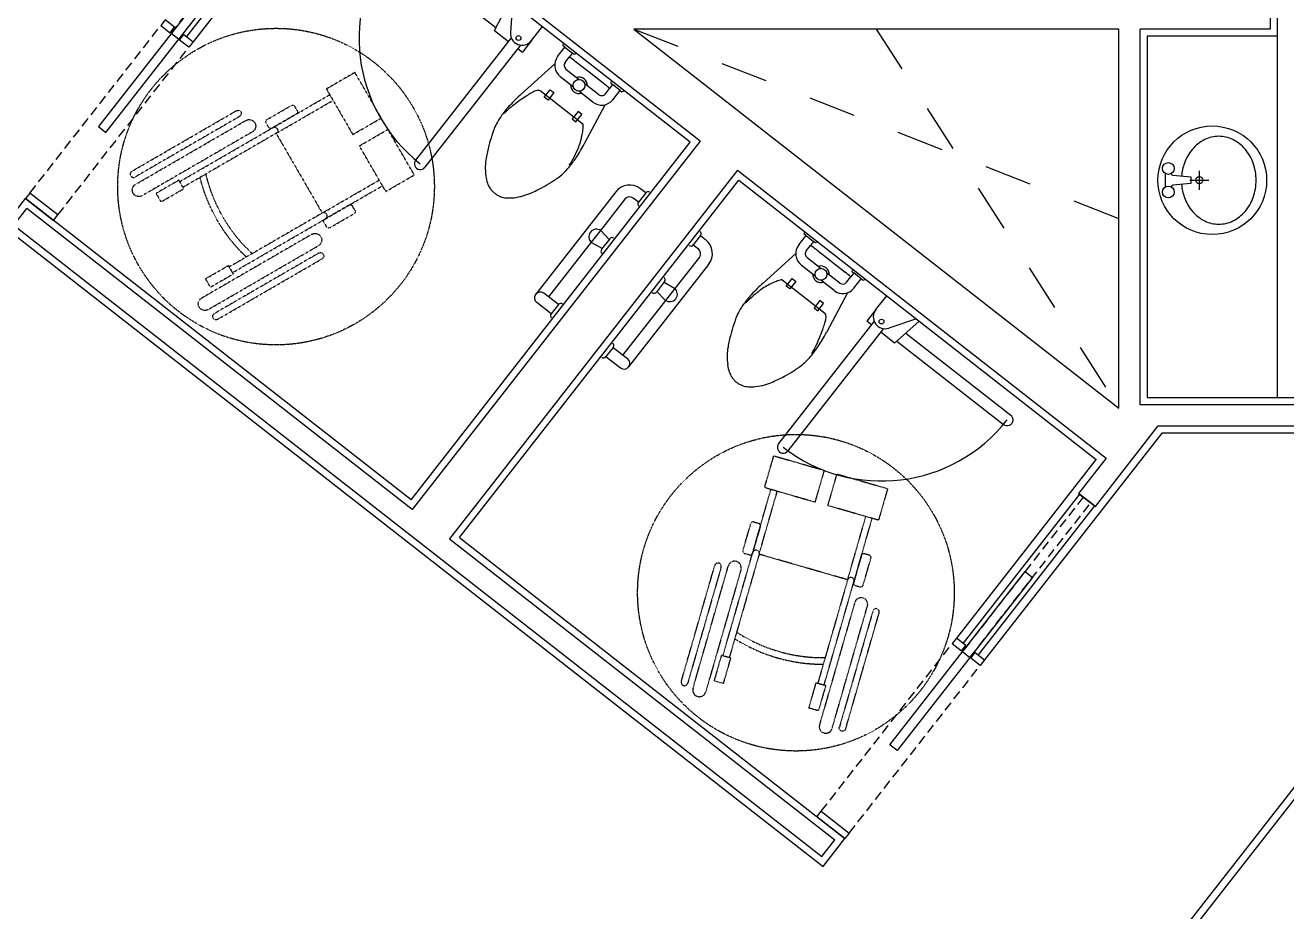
# Model space of a CAD drawing. Header units: millimetres. Extents: x -7718 to 421089, y 87466 to 341395.
# Drawn here: x 376084 to 381423, y 160132 to 163885 of the extents above; entities that cross this region are included whole.
import ezdxf

# ---------------------------------------------------------------- set-up
doc = ezdxf.new("R2010")
doc.units = ezdxf.units.MM
doc.header["$LTSCALE"] = 200
doc.header["$MEASUREMENT"] = 0
doc.linetypes.add('H0', pattern=[0.3, 0.2, -0.1])
doc.linetypes.add('HIDDEN', pattern=[2, 1, -1])
doc.layers.add('e-plan', color=9, linetype='CONTINUOUS')

msp = doc.modelspace()

# ---------------------------------------------------------------- linework, layer by layer
at = {"layer": 'e-plan'}
for p, q in [((378940.8, 163394.6), (377380.5, 164613.6)), ((377385.7, 164571.5), (376794.7, 163815)), ((378898.7, 163389.5), (377385.7, 164571.5)), ((377259.6, 164467), (376767.1, 163836.6)), ((376966.1, 164188.7), (376393.5, 163455.9)), ((376425.1, 163431.2), (376997.6, 164164.1)), ((381352.6, 163958.6), (381352.6, 163868.6)), ((381382.6, 163988.6), (381382.6, 163838.6)), ((376676.5, 163907.4), (376658, 163883.7)), ((376715.9, 163876.6), (376676.5, 163907.4)), ((376658, 163883.7), (376697.4, 163853)), ((376697.4, 163853), (376715.9, 163876.6)), ((380712.6, 163868.6), (378659, 163868.6)), ((378659, 163868.6), (380712.6, 162264.3)), ((380712.6, 162264.3), (380712.6, 163868.6)), ((380802.6, 162278.6), (380802.6, 163868.6)), ((381352.6, 163868.6), (380802.6, 163868.6)), ((376736.8, 163822.2), (376755.3, 163845.8)), ((376776.2, 163791.4), (376736.8, 163822.2)), ((376755.3, 163845.8), (376794.7, 163815)), ((376794.7, 163815), (376776.2, 163791.4)), ((381382.6, 163838.6), (380832.6, 163838.6)), ((380832.6, 163838.6), (380832.6, 162308.6)), ((376393.5, 163455.9), (376425.1, 163431.2)), ((377716.7, 161876.5), (378898.7, 163389.5)), ((378940.8, 163394.6), (377721.9, 161834.4)), ((379098.4, 163271.5), (377879.4, 161711.3)), ((379098.4, 163271.5), (380658.7, 162052.5)), ((381052.6, 163268.6), (381052.6, 163188.6)), ((377921.5, 161716.4), (379103.6, 163229.4)), ((379103.6, 163229.4), (380616.6, 162047.3)), ((380907.6, 163257.9), (380907.6, 163199.3)), ((380935.6, 163257.9), (380935.6, 163254.8)), ((380940.1, 163249.8), (381016.6, 163242.6)), ((381016.6, 163214.6), (380940.1, 163207.4)), ((381012.6, 163228.6), (381092.6, 163228.6)), ((381016.6, 163242.6), (381016.6, 163214.6)), ((376103.9, 163174.5), (376085.5, 163150.9)), ((376222.1, 163082.2), (376103.9, 163174.5)), ((380935.6, 163202.4), (380935.6, 163199.3)), ((375993.1, 163032.7), (376085.5, 163150.9)), ((376035.2, 163037.9), (376090.6, 163108.8)), ((377716.7, 161876.5), (376085.5, 163150.9)), ((376085.5, 163150.9), (376203.7, 163058.5)), ((377721.8, 161834.4), (376090.6, 163108.8)), ((376203.7, 163058.5), (376222.1, 163082.2)), ((375993.1, 163032.7), (379460.4, 160323.8)), ((376035.2, 163037.9), (379455.2, 160365.9)), ((380832.6, 162308.6), (382352.6, 162308.6)), ((382322.6, 162278.6), (380802.6, 162278.6)), ((380893.9, 162158.6), (380143.8, 161198.5)), ((380612.7, 161847.4), (380879.2, 162188.6)), ((380879.2, 162188.6), (382322.6, 162188.6)), ((382352.6, 162158.6), (380893.9, 162158.6)), ((380616.6, 162047.4), (380025.6, 161290.9)), ((380658.7, 162052.5), (380541.7, 161902.8)), ((380545.7, 161899.7), (380053.2, 161269.3)), ((380541.7, 161902.8), (380612.7, 161847.4)), ((380608.7, 161850.5), (380545.7, 161899.7)), ((380608.7, 161850.5), (380116.2, 161220.1)), ((377921.6, 161716.4), (379552.8, 160442)), ((377879.4, 161711.2), (379510.6, 160436.8)), ((379742.6, 160839.3), (380315.2, 161572.2)), ((380315.2, 161572.2), (380346.7, 161547.6)), ((380346.7, 161547.6), (379774.1, 160814.7)), ((380025.6, 161290.9), (380007.1, 161267.2)), ((380065, 161260.1), (380025.6, 161290.9)), ((380007.1, 161267.2), (380046.5, 161236.4)), ((380046.5, 161236.4), (380065, 161260.1)), ((380085.9, 161205.6), (380104.4, 161229.3)), ((380125.3, 161174.9), (380085.9, 161205.6)), ((380104.4, 161229.3), (380143.8, 161198.5)), ((380143.8, 161198.5), (380125.3, 161174.9)), ((380536, 159483.4), (381672.9, 160938.6)), ((379774.1, 160814.7), (379742.6, 160839.3)), ((379434.6, 160534.4), (379453, 160558)), ((379453, 160558), (379571.2, 160465.6)), ((379552.8, 160442), (379434.6, 160534.4)), ((379455.2, 160365.9), (379510.6, 160436.8)), ((379460.4, 160323.8), (379552.8, 160442)), ((379571.2, 160465.6), (379552.8, 160442))]:
    msp.add_line(p, q, dxfattribs=at)
at = {"layer": 'e-plan', "linetype": 'H0'}
for p, q in [((376701.4, 163849.9), (377212.4, 164503.9)), ((377243.9, 164479.3), (376732.9, 163825.3)), ((376103.9, 163174.5), (376658, 163883.7)), ((376732.9, 163825.3), (376701.4, 163849.9)), ((376222.1, 163082.2), (376776.2, 163791.4)), ((380561.4, 161887.4), (380050.4, 161233.4)), ((380593, 161862.8), (380561.4, 161887.4)), ((380082, 161208.7), (380593, 161862.8)), ((379453, 160558), (380007.1, 161267.2)), ((380050.4, 161233.4), (380082, 161208.7)), ((379571.2, 160465.6), (380125.3, 161174.9))]:
    msp.add_line(p, q, dxfattribs=at)
at = {"layer": 'e-plan', "ltscale": 400}
for p, q in [((378075.5, 163874), (377624.2, 164226.6)), ((378069.6, 163862.7), (378134.6, 163986.5)), ((378146.4, 163977.2), (378137, 163854.2)), ((378069.6, 163862.7), (378128.7, 163816.6)), ((378226.3, 163819.6), (378272.5, 163878.7)), ((378140.5, 163831.7), (377736.2, 163314.2)), ((378179.9, 163800.9), (377775.6, 163283.4)), ((378226.3, 163819.6), (378187.8, 163770.4)), ((378360.1, 163797.6), (378362.3, 163808.6)), ((378368, 163791.4), (378360.1, 163797.6)), ((381382.6, 163838.6), (381382.6, 162308.6)), ((378168.1, 163785.8), (378187.8, 163770.4)), ((378337.2, 163752), (378368, 163791.4)), ((378368, 163791.4), (378399.5, 163766.8)), ((378368.7, 163727.4), (378386.4, 163750)), ((378399.5, 163766.8), (378386.4, 163750)), ((378407.4, 163760.7), (378399.5, 163766.8)), ((378417.5, 163765.5), (378407.4, 163760.7)), ((378324.7, 163720.8), (378183, 163593.3)), ((378372.2, 163699.3), (378428.3, 163655.5)), ((378470.9, 163685.6), (378411.8, 163731.8)), ((378347.5, 163667.8), (378403.7, 163623.9)), ((378511.1, 163590.8), (378452, 163637)), ((378530, 163639.5), (378470.9, 163685.6)), ((378564.2, 163650.8), (378562, 163639.8)), ((378562, 163639.8), (378569.9, 163633.7)), ((378353.9, 163535.9), (378263.3, 163606.7)), ((378280.8, 163580.4), (378305.4, 163611.9)), ((378321.2, 163599.6), (378296.6, 163568)), ((378305.4, 163611.9), (378321.2, 163599.6)), ((378486.4, 163559.3), (378427.3, 163605.5)), ((378539.1, 163594.3), (378556.8, 163616.9)), ((378569.9, 163633.7), (378556.8, 163616.9)), ((378601.4, 163609), (378569.9, 163633.7)), ((378570.7, 163569.6), (378601.4, 163609)), ((378601.4, 163609), (378609.3, 163602.9)), ((378609.3, 163602.9), (378619.4, 163607.7)), ((378961.5, 163632.3), (378961.5, 163632.3)), ((378296.6, 163568), (378280.8, 163580.4)), ((378444.6, 163465.1), (378353.9, 163535.9)), ((378451, 163384), (378538.4, 163548.5)), ((378423.6, 163519.5), (378399, 163488)), ((378399, 163488), (378414.8, 163475.7)), ((378414.8, 163475.7), (378439.4, 163507.2)), ((378439.4, 163507.2), (378423.6, 163519.5)), ((378582.8, 163179.5), (378244.2, 162746.1)), ((378709.7, 163175.5), (378678.9, 163136.1)), ((378709.7, 163175.5), (378688, 163192.4)), ((378622.2, 163148.7), (378518.7, 163016.2)), ((378678.9, 163136.1), (378657.3, 163153)), ((378518.7, 163016.2), (378479.4, 162966)), ((378555.8, 162978.5), (378520.7, 163014.8)), ((378941.7, 162994.2), (378910.9, 162954.8)), ((378941.7, 162994.2), (378963.4, 162977.3)), ((379357.8, 162954.7), (379388.6, 162994.1)), ((379380.7, 163000.2), (379382.9, 163011.2)), ((379388.6, 162994.1), (379380.7, 163000.2)), ((379388.6, 162994.1), (379420.1, 162969.5)), ((378479.4, 162966), (378298.9, 162735)), ((378525, 162939.1), (378481.3, 162964.3)), ((378557.9, 162981.2), (378522.9, 162936.4)), ((378910.9, 162954.8), (378932.6, 162937.9)), ((379389.3, 162930.1), (379407, 162952.6)), ((379420.1, 162969.5), (379407, 162952.6)), ((379428, 162963.3), (379420.1, 162969.5)), ((379438.1, 162968.1), (379428, 162963.3)), ((378936.9, 162902.8), (378833.4, 162770.3)), ((379206.6, 162793.6), (379345.1, 162918.3)), ((379392.8, 162902), (379451.9, 162855.8)), ((379435.4, 162932.1), (379494.5, 162886)), ((378976.3, 162872), (378637.7, 162438.6)), ((379368.1, 162870.5), (379427.2, 162824.3)), ((379531.7, 162793.5), (379475.5, 162837.3)), ((379494.5, 162886), (379553.6, 162839.8)), ((379590.5, 162836.3), (379577.4, 162819.5)), ((379584.9, 162853.4), (379582.6, 162842.5)), ((379582.6, 162842.5), (379590.5, 162836.3)), ((379622, 162811.7), (379590.5, 162836.3)), ((378789.9, 162799.9), (378754.9, 162755.1)), ((378787.8, 162797.2), (378831.5, 162772)), ((379286.9, 162807), (379377.5, 162736.2)), ((379304.3, 162780.7), (379329, 162812.2)), ((379320.1, 162768.4), (379304.3, 162780.7)), ((379344.7, 162799.9), (379320.1, 162768.4)), ((379329, 162812.2), (379344.7, 162799.9)), ((379507, 162761.9), (379450.9, 162805.8)), ((379559.7, 162796.9), (379577.4, 162819.5)), ((379591.3, 162772.3), (379622, 162811.7)), ((379622, 162811.7), (379629.9, 162805.5)), ((379629.9, 162805.5), (379640, 162810.3)), ((378340.3, 162702.7), (378279.2, 162750.4)), ((378757, 162757.8), (378792.1, 162721.5)), ((378833.4, 162770.3), (378794.1, 162720.1)), ((379377.5, 162736.2), (379468.1, 162665.4)), ((379564, 162752.7), (379474.5, 162584.3)), ((379683.7, 162681), (379729.8, 162740.1)), ((378309.5, 162663.3), (378248.5, 162711)), ((378340.3, 162702.7), (378309.5, 162663.3)), ((378794.1, 162720.1), (378613.7, 162489.1)), ((379447.2, 162719.9), (379422.6, 162688.3)), ((379422.6, 162688.3), (379438.3, 162676)), ((379438.3, 162676), (379462.9, 162707.6)), ((379462.9, 162707.6), (379447.2, 162719.9)), ((379683.7, 162681), (379645.2, 162631.8)), ((379676.7, 162631.5), (379272.4, 162114)), ((379664.9, 162616.4), (379645.2, 162631.8)), ((379855.9, 162641.6), (379738.8, 162602.8)), ((379763.4, 162539.4), (379867.7, 162632.4)), ((379716.1, 162600.7), (379311.8, 162083.3)), ((379763.4, 162539.4), (379704.3, 162585.6)), ((379810.8, 162581.7), (380255, 162234.7)), ((378572.3, 162521.4), (378541.5, 162482)), ((378572.3, 162521.4), (378633.4, 162473.7)), ((379772.9, 162547.9), (380224.2, 162195.3)), ((378541.5, 162482), (378602.6, 162434.3))]:
    msp.add_line(p, q, dxfattribs=at)
at = {"layer": 'e-plan', "linetype": 'HIDDEN'}
for p, q in [((378659, 163868.6), (380712.6, 163066.4)), ((379685.8, 163868.6), (380712.6, 162264.3))]:
    msp.add_line(p, q, dxfattribs=at)
at = {"layer": 'e-plan', "linetype": 'HIDDEN', "ltscale": 0.001}
for p, q in [((377479.2, 163684.8), (377358.7, 163614.9)), ((377590.9, 163492), (377479.2, 163684.8)), ((377131.7, 163451.2), (377372.6, 163590.9)), ((377358.7, 163614.9), (377470.4, 163422.2)), ((377107.7, 163485.6), (377210.1, 163545)), ((377145.7, 163427.1), (377386.6, 163566.8)), ((377224.4, 163541.2), (377234.9, 163523.1)), ((376535.3, 163266.6), (376977.6, 163522.9)), ((376991.5, 163498.8), (376549.3, 163242.5)), ((376551.2, 163211.4), (377017.5, 163481.6)), ((377231.1, 163508.8), (377128.7, 163449.5)), ((377470.4, 163422.2), (377590.9, 163492)), ((377045.4, 163433.5), (376579.1, 163163.3)), ((376737.6, 163222.9), (377131.7, 163451.2)), ((377145.7, 163427.1), (376751.6, 163198.8)), ((377114.4, 163453.3), (377103.9, 163471.4)), ((377145.7, 163427.1), (377341.1, 163089.8)), ((377498.3, 163374), (377618.8, 163443.8)), ((377730.5, 163251), (377618.8, 163443.8)), ((377610, 163181.2), (377498.3, 163374)), ((376734.1, 163228.9), (376637.8, 163173.1)), ((376755.1, 163192.8), (376734.1, 163228.9)), ((377341.1, 163089.8), (377582.1, 163229.4)), ((377610, 163181.2), (377730.5, 163251)), ((376637.8, 163173.1), (376658.7, 163137)), ((376658.7, 163137), (376755.1, 163192.8)), ((377355.1, 163065.7), (377596, 163205.3)), ((377454.5, 163123.3), (377352.1, 163064)), ((377479.2, 163101.4), (377468.7, 163119.5)), ((377341.1, 163089.8), (376947, 162861.5)), ((376961, 162837.4), (377355.1, 163065.7)), ((377348.3, 163049.7), (377358.7, 163031.6)), ((377373, 163027.8), (377475.4, 163087.2)), ((377296.7, 162999.7), (376830.4, 162729.5)), ((376858.3, 162681.3), (377324.7, 162951.6)), ((377326.6, 162920.5), (376884.3, 162664.2)), ((376898.3, 162640.1), (377340.5, 162896.4)), ((376847.2, 162811.7), (376943.5, 162867.5)), ((376943.5, 162867.5), (376964.5, 162831.4)), ((376868.1, 162775.5), (376847.2, 162811.7)), ((376964.5, 162831.4), (376868.1, 162775.5)), ((379213.3, 161928.6), (379251.9, 162062.4)), ((379251.9, 162062.4), (379466, 162000.6)), ((379427.4, 161866.8), (379466, 162000.6)), ((379480.9, 161851.4), (379519.5, 161985.2)), ((379519.5, 161985.2), (379733.6, 161923.5)), ((379213.3, 161928.6), (379427.4, 161866.8)), ((379162.9, 161653.3), (379240.1, 161920.9)), ((379189.7, 161645.6), (379266.9, 161913.1)), ((379733.6, 161923.5), (379695, 161789.7)), ((379695, 161789.7), (379480.9, 161851.4)), ((379121.8, 161661.5), (379154.6, 161775.2)), ((379167.6, 161782.4), (379187.6, 161776.6)), ((379564.3, 161537.5), (379641.5, 161805.1)), ((379591.1, 161529.8), (379668.2, 161797.4)), ((379194.8, 161763.7), (379162, 161649.9)), ((379036.7, 161215.7), (379162.9, 161653.3)), ((379189.7, 161645.6), (379063.5, 161208)), ((379149.1, 161642.8), (379129, 161648.6)), ((379564.3, 161537.5), (379189.7, 161645.6)), ((379622.9, 161640.2), (379590.1, 161526.5)), ((379630.2, 161514.9), (379663, 161628.6)), ((379655.9, 161641.6), (379635.8, 161647.3)), ((378860.5, 161107.1), (379002.2, 161598.2)), ((379028.9, 161590.5), (378887.3, 161099.4)), ((378910.2, 161078.3), (379059.5, 161596.2)), ((379113, 161580.7), (378963.7, 161062.9)), ((379564.3, 161537.5), (379438.1, 161099.9)), ((379464.9, 161092.2), (379591.1, 161529.8)), ((379597.2, 161513.6), (379617.3, 161507.8)), ((379594.7, 161441.8), (379445.3, 160924)), ((379498.8, 160908.5), (379648.2, 161426.4)), ((379671.1, 161405.3), (379529.5, 160914.2)), ((379556.2, 160906.5), (379697.8, 161397.6)), ((379030.1, 161217.6), (378999.2, 161110.6)), ((379070.2, 161206), (379030.1, 161217.6)), ((379039.3, 161099), (379070.2, 161206)), ((378999.2, 161110.6), (379039.3, 161099)), ((379400.6, 160994.8), (379431.4, 161101.9)), ((379431.4, 161101.9), (379471.6, 161090.3)), ((379471.6, 161090.3), (379440.7, 160983.3)), ((379440.7, 160983.3), (379400.6, 160994.8))]:
    msp.add_line(p, q, dxfattribs=at)
at = {"layer": 'e-plan', "ltscale": 0.5}
msp.add_line((381686.3, 160907), (380578.1, 159488.6), dxfattribs=at)
at = {"layer": 'e-plan', "linetype": 'HIDDEN', "ltscale": 0.001}
for centre in [(377145.4, 163201.7), (379345.6, 161482.8)]:
    msp.add_circle(centre, 670, dxfattribs=at)
at = {"layer": 'e-plan', "ltscale": 400}
for centre, radius in [((378171.5, 163830.7), 10), ((378427.8, 163630.5), 25), ((379451.4, 162830.8), 25), ((379707.7, 162630.6), 10)]:
    msp.add_circle(centre, radius, dxfattribs=at)
at = {"layer": 'e-plan'}
for centre, radius in [((381107.6, 163228.6), 230), ((380921.6, 163278.6), 25), ((381052.6, 163228.6), 15), ((380921.6, 163178.6), 25)]:
    msp.add_circle(centre, radius, dxfattribs=at)
for centre, radius, start, end in [((378171.5, 163830.7), 675, 142.0015, 232.0015), ((381147.1, 163255), 162.4, 115.9947, 139.6534), ((381135.1, 163279.7), 134.9, 90, 115.9947), ((381135.1, 163279.7), 134.9, 64.0053, 90), ((381123, 163255), 162.4, 40.3466, 64.0053), ((381165.9, 163239), 187.1, 139.6534, 160.6151), ((381104.2, 163239), 187.1, 19.3849, 40.3466), ((381195.5, 163228.6), 218.4, 160.6151, 175.3623), ((381074.7, 163228.6), 218.4, 0, 19.3849), ((380940.6, 163254.8), 5, 180, 264.6091), ((380940.6, 163202.4), 5, 95.3909, 180), ((381195.5, 163228.6), 218.4, 184.6377, 199.3849), ((381074.7, 163228.6), 218.4, 340.6151, 0), ((381165.9, 163218.2), 187.1, 199.3849, 220.3466), ((381104.2, 163218.2), 187.1, 319.6534, 340.6151), ((381147.1, 163202.2), 162.4, 220.3466, 244.0053), ((381135.1, 163177.5), 134.9, 244.0053, 270), ((381135.1, 163177.5), 134.9, 270, 295.9947), ((381123, 163202.2), 162.4, 295.9947, 319.6534), ((379707.7, 162630.6), 675, 232, 322)]:
    msp.add_arc(centre, radius, start, end, dxfattribs=at)
at = {"layer": 'e-plan', "ltscale": 400}
for centre, radius, start, end in [((378186.9, 163850.4), 50, 175.6558, 322.0015), ((378384.5, 163715.1), 60, 142.0015, 232.0015), ((378127, 163367.2), 462.7, 52.0015, 55.8767), ((378384.5, 163715.1), 20, 142.0015, 232.0015), ((378427.8, 163630.5), 35, 356.8514, 107.1516), ((378245.2, 163274.8), 462.7, 47.6632, 52.0015), ((378703, 163018.9), 774.8, 132.1549, 137.2378), ((378793.5, 162698.4), 1064.2, 123.9728, 126.0561), ((378513.8, 163113.5), 563.7, 121.4454, 123.9728), ((378371.7, 163345.9), 291.3, 117.9293, 121.4454), ((378260.9, 163554.9), 54.8, 97.0015, 117.9293), ((378255.7, 163597), 12.3, 52.0015, 97.0015), ((378427.8, 163630.5), 35, 176.8514, 287.1516), ((378523.4, 163606.6), 20, 232.0015, 322.0015), ((378458.3, 163245.3), 441.4, 137.2378, 143.9738), ((378291.8, 163346.7), 244.3, 128.4181, 137.6027), ((378654.3, 162889.5), 827.8, 126.0561, 128.4181), ((378523.4, 163606.6), 60, 232.0015, 322.0015), ((378267.7, 163370.6), 212.9, 150.7476, 158.8376), ((378346.8, 163326.4), 303.5, 143.9738, 150.7476), ((379013.3, 163098.5), 1006.7, 160.4364, 161.5123), ((378494.3, 163282.9), 455.9, 158.8376, 160.4364), ((377974.5, 163509.7), 474.7, 348.5665, 351.5689), ((378271.5, 163465.7), 174.4, 351.5689, 358.8714), ((378442.4, 163462.3), 3.54, 358.8714, 52.0015), ((378906.7, 163160.7), 886.9, 165.9639, 169.5087), ((378592, 163239.4), 562.4, 161.5123, 165.9639), ((377870.9, 163594.7), 599.2, 333.658, 337.9469), ((377767.8, 163749.5), 774.8, 326.7651, 331.848), ((377767.8, 163749.5), 774.8, 326.7651, 331.848), ((378209, 163457.7), 234.4, 337.9469, 344.8068), ((378143, 163475.6), 302.8, 344.8068, 348.5665), ((377755.9, 163298.8), 25, 142.0015, 322.0015), ((378248.3, 163282.6), 217.3, 169.5087, 178.8714), ((378046.7, 163566.8), 441.4, 320.0291, 326.7651), ((378105.7, 163478.4), 337.2, 326.4002, 333.658), ((378304.1, 163281.5), 273.1, 178.8714, 187.2206), ((378152.4, 163478.2), 303.5, 313.2553, 320.0291), ((378196.9, 163267.9), 165, 187.2206, 198.3114), ((378118.6, 163242), 82.6, 198.3114, 214.0114), ((378008.6, 163695.1), 562.4, 298.039, 302.4906), ((377769.9, 164069.9), 1006.7, 302.4906, 303.5665), ((377769.9, 164069.9), 1006.7, 302.4906, 303.5665), ((378074.5, 163610.9), 455.9, 303.5665, 305.1653), ((378074.5, 163610.9), 455.9, 303.5665, 305.1653), ((378074.5, 163610.9), 455.9, 303.5665, 305.1653), ((378214.5, 163412.2), 212.9, 305.1653, 313.2553), ((378214.5, 163412.2), 212.9, 305.1653, 313.2553), ((378214.5, 163412.2), 212.9, 305.1653, 313.2553), ((378641.9, 163133.3), 75, 52.0015, 142.0015), ((378139.6, 163256.2), 107.9, 214.0114, 222.5391), ((378124.7, 163242.5), 87.7, 222.5391, 232.0015), ((378124.7, 163242.5), 87.7, 232.0015, 241.4638), ((378134.4, 163260.3), 107.9, 241.4638, 249.9915), ((378125.7, 163236.5), 82.6, 249.9915, 265.6915), ((378131.9, 163318.6), 165, 265.6915, 276.7823), ((378119.1, 163426), 273.1, 276.7823, 285.1316), ((378133.7, 163372.1), 217.3, 285.1316, 294.4942), ((377856.1, 163981.4), 886.9, 294.4942, 298.039), ((378641.9, 163133.3), 25, 52.0015, 142.0015), ((378719.6, 163167.8), 12.5, 52.0015, 142.0015), ((378688.8, 163128.4), 12.5, 142.0015, 232.0015), ((378501, 162989.6), 32, 52.0015, 232.0015), ((378931.8, 163001.9), 12.5, 322, 52), ((378567.8, 162973.5), 12.5, 52.0015, 142.0015), ((378901.1, 162962.5), 12.5, 232, 322), ((378917.2, 162918.2), 75, 322, 52), ((379405.1, 162917.7), 60, 142, 232), ((379150.5, 162567.5), 462.7, 52, 56.3383), ((378532.8, 162928.7), 12.5, 142.0015, 232.0015), ((378917.2, 162918.2), 25, 322, 52), ((379405.1, 162917.7), 20, 142, 232), ((379451.4, 162830.8), 35, 356.8499, 107.1501), ((379268.7, 162475.2), 462.7, 48.1247, 52), ((378780, 162807.6), 12.5, 322, 52), ((379726.6, 162219.2), 774.8, 132.1534, 137.2363), ((379726.6, 162219.2), 774.8, 132.1534, 137.2363), ((379336.7, 162576.7), 234.4, 119.1946, 126.0546), ((379370, 162517), 302.8, 115.4349, 119.1946), ((379443.9, 162361.7), 474.7, 112.4325, 115.4349), ((379329.3, 162639.3), 174.4, 105.1301, 112.4325), ((379284.7, 162804.3), 3.54, 52, 105.1301), ((379451.4, 162830.8), 35, 176.8499, 287.1501), ((379544, 162809.2), 20, 232, 322), ((378263.9, 162730.7), 25, 52.0015, 232.0015), ((378745, 162762.8), 12.5, 232, 322), ((378811.8, 162746.7), 32, 232, 52), ((379481.8, 162445.6), 441.4, 137.2363, 143.9723), ((379381.8, 162481.5), 337.2, 130.3434, 137.6013), ((379551.4, 162281.8), 599.2, 126.0546, 130.3434), ((379544, 162809.2), 60, 232, 322), ((378350.2, 162695), 12.5, 52.0015, 142.0015), ((379291.2, 162571), 212.9, 150.7461, 158.8361), ((379291.2, 162571), 212.9, 150.7461, 158.8361), ((379291.2, 162571), 212.9, 150.7461, 158.8361), ((379370.3, 162526.7), 303.5, 143.9723, 150.7461), ((379723.1, 162650.3), 50, 142, 288.3457), ((378319.4, 162655.6), 12.5, 142.0015, 232.0015), ((380036.9, 162298.8), 1006.7, 160.4349, 161.5108), ((380036.9, 162298.8), 1006.7, 160.4349, 161.5108), ((379517.8, 162483.3), 455.9, 158.8361, 160.4349), ((379517.8, 162483.3), 455.9, 158.8361, 160.4349), ((379517.8, 162483.3), 455.9, 158.8361, 160.4349), ((378929, 162789.1), 563.7, 340.0286, 342.556), ((379188.8, 162707.5), 291.3, 342.556, 346.0722), ((379460.5, 162655.7), 12.3, 7, 52), ((379418.4, 162650.6), 54.8, 346.0722, 7), ((379930.2, 162361), 886.9, 165.9625, 169.5073), ((379615.5, 162439.7), 562.4, 161.5108, 165.9625), ((378791.4, 162949.9), 774.8, 326.7636, 331.8466), ((378458.6, 162960.1), 1064.2, 337.9454, 340.0286), ((378562.5, 162529.1), 12.5, 322, 52), ((379271.8, 162482.9), 217.3, 169.5073, 178.8699), ((379070.2, 162767.1), 441.4, 320.0276, 326.7636), ((379208.9, 162630.1), 244.3, 326.3987, 335.5833), ((378677.6, 162871.3), 827.8, 335.5833, 337.9454), ((378531.7, 162489.7), 12.5, 232, 322), ((378618, 162454), 25, 232, 52), ((379327.7, 162481.8), 273.1, 178.8699, 187.2192), ((379175.9, 162678.6), 303.5, 313.2538, 320.0276), ((379220.4, 162468.2), 165, 187.2192, 198.3099), ((379142.2, 162442.4), 82.6, 198.3099, 214.0099), ((379032.2, 162895.4), 562.4, 298.0375, 302.4892), ((378793.5, 163270.2), 1006.7, 302.4892, 303.565), ((379098.1, 162811.2), 455.9, 303.565, 305.1639), ((379238, 162612.6), 212.9, 305.1639, 313.2538), ((379163.2, 162456.5), 107.9, 214.0099, 222.5377), ((379148.3, 162442.9), 87.7, 222.5377, 232), ((379148.3, 162442.9), 87.7, 232, 241.4623), ((379157.9, 162460.6), 107.9, 241.4623, 249.99), ((379149.3, 162436.8), 82.6, 249.99, 265.69), ((379155.5, 162519), 165, 265.69, 276.7808), ((379142.7, 162626.3), 273.1, 276.7808, 285.1301), ((379157.3, 162572.5), 217.3, 285.1301, 294.4927), ((378879.7, 163181.8), 886.9, 294.4927, 298.0375), ((380239.6, 162215), 25, 231.9998, 52), ((379292.1, 162098.6), 25, 142, 322)]:
    msp.add_arc(centre, radius, start, end, dxfattribs=at)
at = {"layer": 'e-plan', "linetype": 'HIDDEN', "ltscale": 0.001}
for centre, start, end in [((377348.1, 163077.8), 300.0879, 120.0879), ((379176.3, 161649.4), 343.9135, 163.9135)]:
    msp.add_arc(centre, 13.9, start, end, dxfattribs=at)
at = {"layer": 'e-plan', "linetype": 'HIDDEN', "ltscale": 0.001, "extrusion": (0, 0, -1)}
for centre, major_axis, start_param, end_param in [((377215.4, 163535.9), (-9.02, -5.26), 1.573354, 3.14415), ((376984.5, 163510.8), (-10.5, -9.2), 1.767252, 4.908844), ((377031.5, 163457.6), (-20.9, -18.4), 1.767164, 4.908757), ((377113, 163476.6), (9.05, 5.21), 3.138418, 4.709215), ((377225.9, 163517.9), (-9.02, -5.27), 3.145386, 4.716182), ((377123.4, 163458.5), (-9.01, -5.29), -1.564958, 0.005838), ((377138.7, 163439.2), (13.2, 4.5), 4.516094, 7.657687), ((376565.1, 163187.3), (26.4, 9), 1.374384, 4.515977), ((377499.9, 163407.1), (672.7, -179.2), 2.0724, 2.639989), ((377499.9, 163407.1), (660.3, -103.6), 2.164891, 2.756829), ((377459.7, 163114.3), (-9.02, -5.26), 1.573354, 3.14415), ((377470.2, 163096.2), (9.06, 5.19), -0.005026, 1.56577), ((377357.3, 163054.9), (9.06, 5.19), 3.13677, 4.707566), ((377310.7, 162975.6), (26.4, 9), 4.516091, 7.657684), ((377367.8, 163036.9), (9.05, 5.21), 1.568101, 3.138897), ((377333.6, 162908.4), (-10.5, -9.2), 1.767078, 4.908671), ((376844.3, 162705.4), (26.4, 9), 1.374384, 4.515977), ((376891.3, 162652.2), (-10.5, -9.2), -1.374341, 1.767252), ((379542.8, 160910.3), (-0.7, 13.9), 1.903987, 5.045579)]:
    msp.add_ellipse(centre, major_axis=major_axis, ratio=1, start_param=start_param, end_param=end_param, dxfattribs=at)
at = {"layer": 'e-plan', "linetype": 'HIDDEN', "ltscale": 0.001}
for centre, major_axis, start_param, end_param in [((376542.3, 163254.6), (13.2, 4.5), 1.767244, 4.908837), ((379164.7, 161772.3), (4.25, 9.54), 0.137932, 1.708729), ((379184.7, 161766.6), (1.7, 10.3), 4.593238, 6.164034), ((379131.9, 161658.6), (1.3, 10.4), 1.418591, 2.989387), ((379015.5, 161594.4), (8, 11.4), -1.242788, 1.898804), ((379086.3, 161588.4), (5.3, 27.3), 4.624416, 7.766009), ((379151.9, 161652.8), (-0.3, 10.4), 2.832046, 4.402842), ((379632.9, 161637.3), (4.06, 9.62), 0.118718, 1.689514), ((379653, 161631.5), (5.63, 8.8), -1.282147, 0.288649), ((379577.7, 161533.7), (-1.9, 13.8), 4.292882, 7.434474), ((379600.1, 161523.6), (2.6, 10.1), 1.539945, 3.110741), ((379620.2, 161517.8), (2, 10.3), 3.051042, 4.621838), ((379621.4, 161434.1), (14.2, 23.9), -1.315915, 1.825677), ((379684.5, 161401.5), (7.3, 11.8), -1.296918, 1.844675), ((379459.1, 161876.4), (-23.1, 695.8), 2.543853, 3.111441), ((379459.1, 161876.4), (106, 659.9), 2.724121, 3.316058), ((378873.9, 161103.2), (5.9, 12.6), 1.730195, 4.871787), ((378936.9, 161070.6), (2.5, 27.7), 1.381132, 4.522725), ((379472.1, 160916.2), (1.8, 27.8), 1.355541, 4.497134)]:
    msp.add_ellipse(centre, major_axis=major_axis, ratio=1, start_param=start_param, end_param=end_param, dxfattribs=at)

doc.saveas('drawing.dxf')
